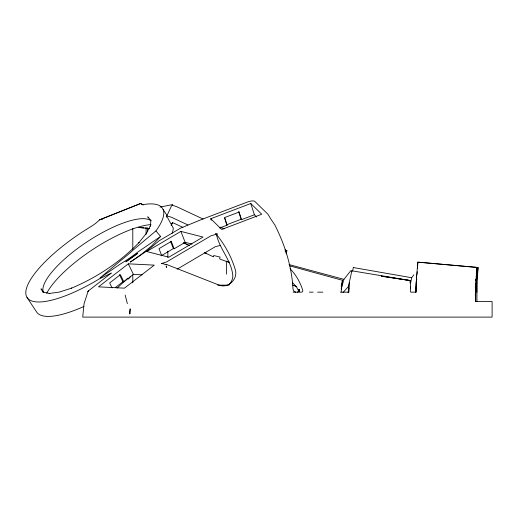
<?xml version="1.0" encoding="UTF-8"?>
<svg xmlns="http://www.w3.org/2000/svg" width="518" height="518" viewBox="0 0 518 518"><rect width="100%" height="100%" fill="white"/><g stroke="black" fill="none" stroke-linecap="round" stroke-linejoin="round"><path stroke-width="0.78" d="M147.591 231.824L147.591 227.778M341.09 292.152L342.489 280.303L289.394 265.773M348.342 292.152L348.562 285.198L349.21 282.666M475.718 283.611L475.692 301.508M415.999 292.152L416.466 277.823L417.877 262.114L476.897 267.372L476.003 285.794L478.075 267.521L419.056 262.263M476.923 301.508L476.994 284.861L478.075 267.521M416.252 282.122L416.071 292.152L410.651 292.152L410.301 280.529L351.864 270.804L349.508 281.559L348.886 292.152L340.63 292.152M299.061 291.537L299.139 289.368L299.067 291.459M475.777 280.626L475.809 279.377M342.489 280.303L341.187 286.409M299.054 291.284L299.139 289.368M415.585 292.482L416.737 274.922M416.692 280.057L416.744 278.969M417.068 274.151L417.23 271.743M417.443 268.538L417.877 262.114M475.265 287.399L475.537 283.385M129.778 313.817L130.147 308.832L129.778 313.902L129.578 311.292M150.421 226.256L150.887 219.982M476.897 267.372L475.796 282.899L475.615 301.508L492.1 301.508L492.1 317.1L82.725 317.1L84.052 303.729L88.17 291.09L111.318 273.038A82.323 27.888 -25.8 0 1 99.832 278.58A81.08 24.352 -33.4 0 1 25.958 294.645A81.08 24.352 -33.4 0 1 90.546 226.839A15.592 4.681 -33.4 0 0 99.547 219.846L140.799 203.47A15.592 4.681 -33.4 0 0 144.38 204.409A81.08 24.352 -33.4 0 1 155.931 230.892L160.606 236.467L151.897 245.655L140.417 255.102L130.322 262.076L147.598 250.408L159.194 240.74L180.64 228.114L201.411 219.574L247.462 202.026A6.235 1.981 -17.8 0 1 254.791 201.379L267.256 213.565A15.624 2.448 69.1 0 1 270.221 218.104L274.831 224.929C284.926 244.91 291.841 266.679 293.013 289.128L293.894 291.317L295.713 292.152M475.259 295.305L476.754 281.857L476.851 292.152M166.187 265.177L166.304 264.368L219.14 285.127C228.16 288.843 238.138 279.001 235.353 269.917C231.552 256.902 224.916 244.91 216.472 234.453L217.469 233.929L210.897 235.852L166.621 261.92L161.279 263.636L162.853 263.714A6.235 3.082 52.3 0 1 165.112 264.543L166.304 264.368M351.8 271.231L351.864 270.804M410.301 280.529L409.984 282.524M299.113 289.691L298.504 291.446L297.332 292.152M348.122 292.735L348.873 288.06M352.622 271.018L353.295 267.56M410.528 283.586L411.655 277.79L413.837 274.838M286.227 253.781L286.875 250.667L285.496 250.168M341.142 289.057L343.92 279.357L350.951 270.551M172.138 233.346A81.08 24.352 -33.4 0 0 173.271 228.082L167.89 218.246L166.414 216.686L167.016 215.43L163.073 209.414M285.981 252.875L286.875 250.667M204.539 252.667L213.235 256.74L213.772 255.529L220.072 257.09L219.645 258.534L219.982 259.11L229.571 262.555M172.41 205.05L172.617 204.565L160.023 207.103M171.303 225L172.196 223.064L172.475 223.595L171.944 223.595M172.475 223.595L172.442 222.5L182.873 227.383M166.906 215.831L171.529 205.788A6.235 1.399 25.1 0 1 177.745 207.181L203.101 219.049M171.193 225.453L172.565 222.526M150.783 224.864L146.51 233.184L138.733 242.884L139.064 242.515C119.923 262.186 96.594 277.654 71.303 288.241L71.73 288.092L59.194 292.113L49.1 293.479L49.806 293.486L42.903 292.126M166.414 216.686L166.433 216.647A6.235 1.612 25.1 0 1 172.74 217.851L187.95 224.974M128.529 279.118L130.458 276.554M87.872 291.686L88.591 290.779L88.17 291.09M206.358 252.998L206.086 253.308L204.681 252.654M213.235 256.74L213.61 256.313M229.209 284.447C231.416 282.226 232.679 279.17 232.841 276.049C231.721 260.573 219.548 249.307 216.472 234.453M343.039 292.528L348.879 286.014M117.126 288.053L127.758 278.179M155.931 230.892L133.184 250.026A70.791 21.257 -33.4 0 1 120.48 260.709L100.019 277.92L120.59 263.843A71.238 24.132 -25.8 0 0 137.633 252.188L160.606 236.467M128.315 263.824L98.498 286.849L124.449 288.157L154.267 265.132L128.315 263.824L133.43 274.391L142.081 274.825M115.346 287.587L122.915 281.74L123.847 281.792L133.43 274.391M180.886 231.397L146.698 251.528L168.836 257.187L203.024 237.056L180.886 231.397L185.153 242.32L192.023 244.075M185.153 242.32L174.165 248.789L171.283 241.414L158.987 248.659L161.577 255.296M161.072 255.827L173.368 248.588L174.165 248.789M177.117 269.179L215.164 246.775L220.02 245.5M99.547 219.846L140.747 203.393L143.162 205.076M210.761 218.745L250.764 203.503L261.739 214.232L221.73 229.474L210.761 218.745L211.247 220.247M256.695 217.023L254.383 214.763L241.53 219.664L239.083 212.063L224.695 217.547L227.137 225.149L219.632 228.004M241.53 219.664L241.135 219.276L226.742 224.76L227.137 225.149M99.495 219.768L102.519 219.192M217.651 285.14L228.975 285.14M293.065 292.152L301.547 292.152C302.434 292.152 302.849 291.207 302.79 290.43C300.33 282.362 295.92 274.715 290.028 268.654M309.401 292.152L313.125 292.152M317.605 292.152L322.824 292.152M138.565 227.551L140.902 227.622M142.456 227.674L144.01 227.719L139.672 227.583L149.203 228.71M149.216 228.639L145.526 228.017L148.569 228.645M353.367 267.547L411.506 277.706M170.487 241.213L171.283 241.414M289.031 264.556L343.92 279.357M292.333 285.23L296.782 286.428M215.715 233.566L216.401 234.24L215.825 233.644M229.325 262.134L227.156 261.344L227.408 261.765M220.487 227.195L224.106 228.891M188.513 245.098L183.573 242.78L189.323 245.538M239.083 212.063L238.688 211.674L241.135 219.276M148.847 217.987L147.727 216.815L151.016 220.739M292.689 282.75L296.756 287.399L298.977 291.647M43.816 292.21L40.993 288.843L43.583 292.307M27.027 297.468L36.487 311.797A81.08 24.352 -33.4 0 0 83.91 306.468M123.847 281.792L120.396 274.663L109.667 282.945L112.089 287.93M119.464 274.611L122.915 281.74M170.778 241.951L173.368 248.588M250.764 203.503L254.383 214.763M224.547 217.923L226.495 224.003M125.168 295.053L127.357 303.613M410.502 287.037L410.567 287.995M285.198 249.436L285.295 251.819M226.334 261.104L226.515 274.177M167.819 251.146L167.884 257.498M146.089 227.92L146.089 234.376M132.796 228.483L132.796 249.249M132.796 274.812L132.796 282.796M46.724 293.259A70.791 21.257 -33.4 0 1 92.761 249.488A70.791 21.257 -33.4 0 1 150.984 224.592M43.35 292.521A64.867 19.477 -33.4 0 1 85.761 242.709A64.867 19.477 -33.4 0 1 150.485 220.467M136.363 254.183L125.809 261.849L137.542 253.49L136.363 254.183M410.36 280.594L381.358 276.159L410.36 280.594M166.479 267.314L166.207 266.265L166.479 267.314"/></g></svg>
